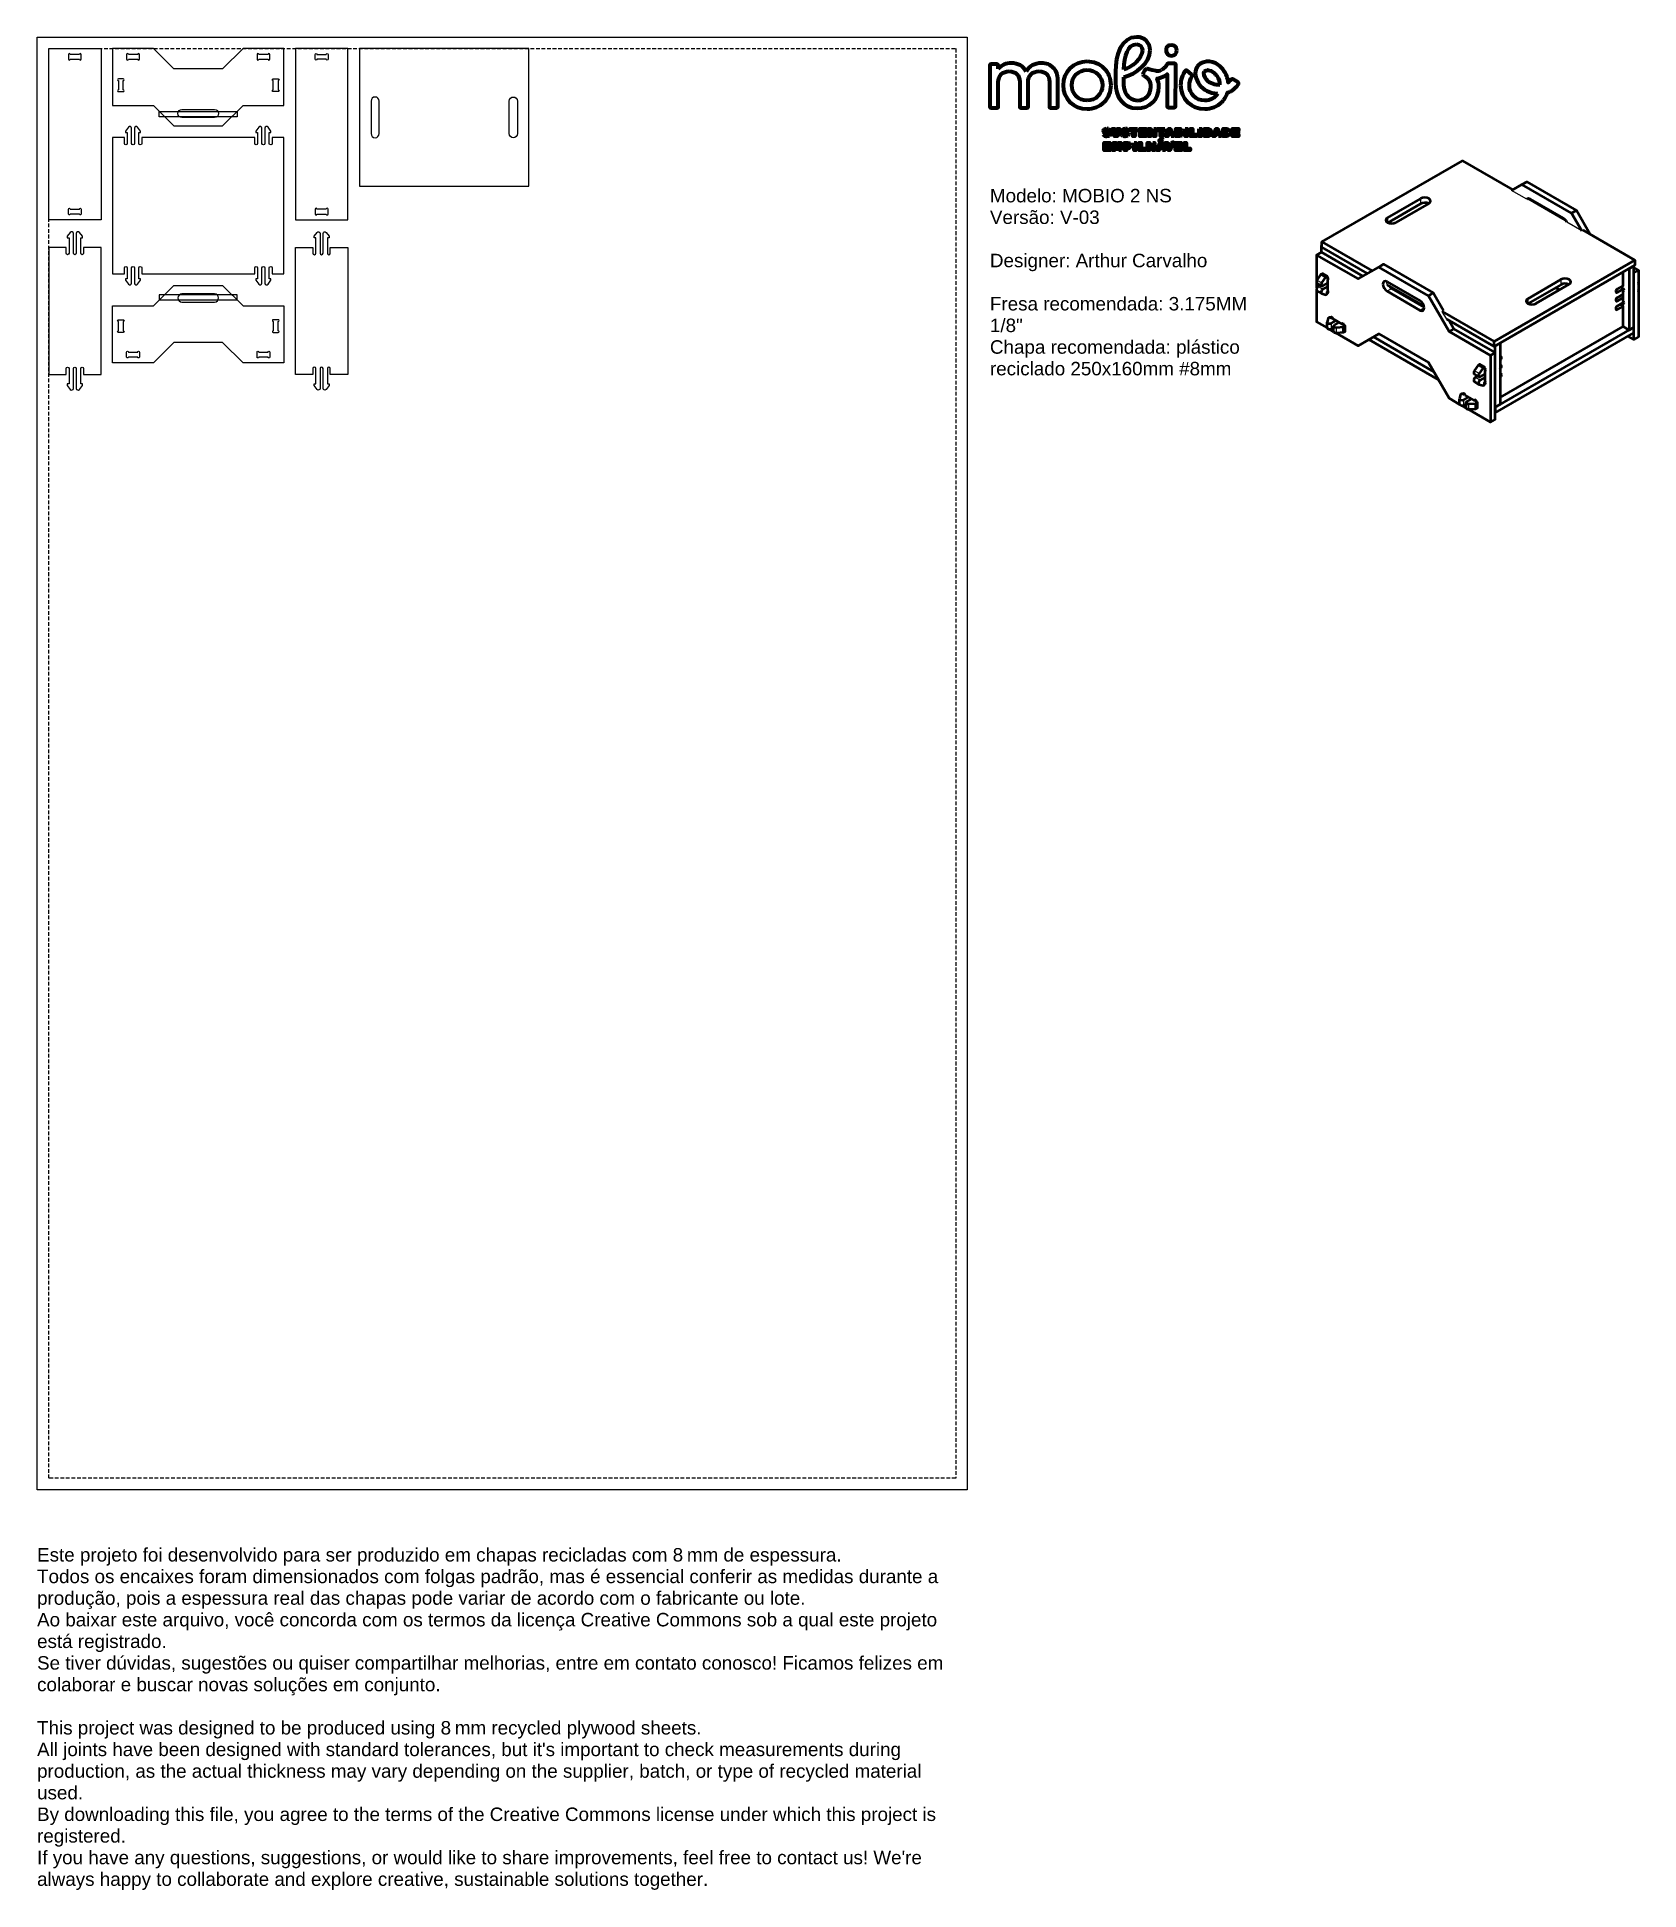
# Model space of a CAD drawing. Header units: inches. Extents: x 15 to 2770, y 903 to 4091.
import ezdxf

# ---------------------------------------------------------------- set-up
doc = ezdxf.new("R2010")
doc.units = ezdxf.units.IN
doc.header["$MEASUREMENT"] = 0
doc.linetypes.add('DASHED2', pattern=[9.525, 6.35, -3.175])
doc.layers.add('Chapa', color=250, linetype='Continuous', plot=False)
doc.layers.add('MARGEM_DE_SEGURANÇA_20.0MM', color=93, linetype='DASHED2', true_color=0x66cc66, plot=False)
doc.layers.add('TOP-CUT-INSIDE_10MM', color=240, linetype='Continuous', true_color=0xff1f31)
doc.layers.add('TOP-CUT-OUTSIDE_10MM', color=6, linetype='Continuous', true_color=0xff00ff)
doc.layers.add('TOP-POCKET-INSIDE_2MM', color=5, linetype='Continuous')
doc.styles.get("Standard").update_dxf_attribs({"font": 'arial.ttf'})

# ---------------------------------------------------------------- blocks, each defined once
blk = doc.blocks.new('Ativo 34')
at = {"lineweight": 158}
for points in [[(1.11, 10.45), (1.11, 10.92, 0.414143), (0.95, 11.07), (0.19, 11.07, 0.414143), (0.03, 10.92), (0.03, 5.62, 0.414199), (0.18, 5.47), (0.96, 5.47, 0.414234), (1.11, 5.62), (1.11, 8.78)], [(21.66, 8.72, 0.050353), (21.48, 9.25, 0.15197), (22.76, 9.8), (22.76, 5.63, 0.414196), (22.89, 5.5), (23.72, 5.5, 0.41362), (23.85, 5.63, -0.000191), (23.89, 10.91)], [(25.62, 8.37, -0.152618), (25.97, 9.51, 0.380297), (25.95, 9.69), (25.31, 10.25, 0.433501), (25.12, 10.23, 0.166927), (24.5, 8.37)], [(29.78, 6.2, 0.124287), (30.52, 7.43, 0.062677), (31.12, 7.71, 0.101098), (31.9, 8.49, 0.436845), (31.84, 8.77), (31.2, 9.13, 0.384715), (30.95, 9.08, -0.074276), (30.61, 8.73, 0.140931), (30.02, 10.28)], [(3.86, 8.8), (3.86, 5.62, 0.414314), (4, 5.47), (4.78, 5.47, 0.41417), (4.93, 5.62), (4.93, 8.78)], [(7.68, 8.8), (7.68, 6.09), (7.68, 6.09), (7.68, 5.62, 0.414313), (7.83, 5.47), (8.61, 5.47, 0.414171), (8.75, 5.62), (8.75, 7.53), (8.75, 7.53), (8.75, 9.06)], [(21.72, 8.18, 0.020427), (21.71, 8.38), (21.72, 8.38, 0.03153), (21.67, 8.7)], [(14.88, 2.24, 0.000303), (14.99, 2.21, 0.00214), (15.03, 2.2, -0.000431), (15.06, 2.2, 0.000938), (15.1, 2.19)], [(17.25, 2.24, 0.000326), (17.37, 2.21, 0.00214), (17.4, 2.2, -0.000431), (17.44, 2.2, 0.000938), (17.47, 2.19)]]:
    blk.add_lwpolyline(points, format="xyb", dxfattribs=at)
for points in [[(16.15, 10.09), (16.15, 8.72)], [(23.63, 11.17), (22.99, 11.17)], [(17.2, 8.81), (17.2, 9.4)], [(15.43, 2.63), (15.3, 2.49)], [(15.76, 2.23), (15.76, 2.77), (16, 2.77), (16, 2.22)], [(16.41, 2.22), (16.41, 2.77), (16.65, 2.77), (16.65, 2.22)], [(17.81, 2.63), (17.67, 2.49)], [(24.38, 1.84), (23.88, 1.84), (23.88, 2.77), (24.34, 2.77)], [(24.33, 2.59), (24.11, 2.59), (24.11, 2.39), (24.33, 2.39)], [(27.94, 1.84), (27.57, 1.84), (27.57, 2.77), (27.94, 2.77)], [(27.93, 2.56), (27.8, 2.56), (27.8, 2.04), (27.93, 2.04)], [(30.31, 1.84), (29.94, 1.84), (29.94, 2.77), (30.31, 2.77)], [(30.31, 2.56), (30.18, 2.56), (30.18, 2.04), (30.31, 2.04)], [(14.59, 1.99), (14.73, 2.12)], [(16.96, 1.99), (17.11, 2.12)], [(17.76, 0.27), (17.56, 0.27), (17.56, 0.03), (17.32, 0.03), (17.32, 0.97), (17.75, 0.97)], [(17.75, 0.76), (17.56, 0.76), (17.56, 0.48), (17.76, 0.48)], [(24.36, 2.21), (24.11, 2.21), (24.11, 2.02), (24.36, 2.02)]]:
    blk.add_lwpolyline(points, dxfattribs=at)
for points in [[(18.95, 2.77), (18.95, 2.56), (18.62, 2.56), (18.62, 1.84), (18.38, 1.84), (18.38, 2.56), (18.04, 2.56), (18.04, 2.77)], [(19.51, 2.03), (20.04, 2.03), (20.04, 1.84), (19.27, 1.84), (19.27, 2.77), (20.02, 2.77), (20.02, 2.57), (19.51, 2.57), (19.51, 2.41), (19.99, 2.41), (19.99, 2.22), (19.51, 2.22)], [(21.05, 2.77), (21.27, 2.77), (21.27, 1.84), (21.06, 1.84), (20.62, 2.42), (20.62, 1.84), (20.4, 1.84), (20.4, 2.77), (20.62, 2.77), (21.05, 2.18)], [(22.49, 2.77), (22.49, 2.56), (22.16, 2.56), (22.16, 1.84), (21.92, 1.84), (21.92, 2.56), (21.59, 2.56), (21.59, 2.77)], [(23.3, 1.84), (23.23, 2.03), (22.91, 2.03), (22.84, 1.84), (22.59, 1.84), (22.97, 2.77), (23.18, 2.77), (23.54, 1.84)], [(22.99, 2.23), (23.16, 2.23), (23.08, 2.47)], [(25.1, 2.77), (25.35, 2.77), (25.35, 1.84), (25.1, 1.84)], [(26.02, 2.05), (26.55, 2.05), (26.55, 1.84), (25.78, 1.84), (25.78, 2.77), (26.02, 2.77)], [(26.88, 2.77), (27.13, 2.77), (27.13, 1.84), (26.88, 1.84)], [(29.37, 1.84), (29.3, 2.03), (28.98, 2.03), (28.91, 1.84), (28.66, 1.84), (29.04, 2.77), (29.25, 2.77), (29.62, 1.84)], [(29.06, 2.23), (29.23, 2.23), (29.15, 2.47)], [(31.41, 2.03), (31.94, 2.03), (31.94, 1.84), (31.17, 1.84), (31.17, 2.77), (31.92, 2.77), (31.92, 2.57), (31.41, 2.57), (31.41, 2.41), (31.89, 2.41), (31.89, 2.22), (31.41, 2.22)], [(14.93, 0.23), (15.45, 0.23), (15.45, 0.03), (14.69, 0.03), (14.69, 0.97), (15.43, 0.97), (15.43, 0.77), (14.93, 0.77), (14.93, 0.61), (15.4, 0.61), (15.4, 0.42), (14.93, 0.42)], [(16.92, 0.03), (16.69, 0.03), (16.66, 0.75), (16.45, 0.15), (16.27, 0.15), (16.06, 0.77), (16.03, 0.03), (15.8, 0.03), (15.87, 0.97), (16.2, 0.97), (16.36, 0.47), (16.53, 0.97), (16.85, 0.97)], [(18.52, 0.97), (18.76, 0.97), (18.76, 0.03), (18.52, 0.03)], [(19.44, 0.25), (19.96, 0.25), (19.96, 0.03), (19.2, 0.03), (19.2, 0.97), (19.44, 0.97)], [(20.93, 0.97), (21.17, 0.97), (21.17, 0.03), (20.93, 0.03), (20.93, 0.42), (20.51, 0.42), (20.51, 0.03), (20.27, 0.03), (20.27, 0.97), (20.51, 0.97), (20.51, 0.63), (20.93, 0.63)], [(22.19, 0.03), (22.12, 0.23), (21.8, 0.23), (21.73, 0.03), (21.47, 0.03), (21.86, 0.97), (22.06, 0.97), (22.43, 0.03)], [(22.22, 1.38), (21.88, 1.1), (21.75, 1.26), (22.08, 1.54)], [(21.88, 0.43), (22.05, 0.43), (21.96, 0.67)], [(23.27, 0.97), (23.53, 1.04), (23.12, 0.03), (22.94, 0.03), (22.56, 0.97), (22.82, 0.97), (23.04, 0.35)], [(24.09, 0.23), (24.61, 0.23), (24.61, 0.03), (23.85, 0.03), (23.85, 0.97), (24.59, 0.97), (24.59, 0.77), (24.09, 0.77), (24.09, 0.61), (24.56, 0.61), (24.56, 0.42), (24.09, 0.42)], [(25.22, 0.25), (25.74, 0.25), (25.74, 0.03), (24.98, 0.03), (24.98, 0.97), (25.22, 0.97)]]:
    blk.add_lwpolyline(points, close=True, dxfattribs=at)
for centre, radius, start, end in [((23.2, 12.95), 0.553, 108.2136, 169.6569), ((21.5, 11.39), 1.19, 260.7743, 297.9289), ((28.04, 9.57), 0.726, 89.9896, 97.0145), ((29.55, 14.69), 6.29, 269.1959, 269.556), ((15.01, 2.14), 0.657, 69.0253, 90.0553), ((24.02, 41.8), 40.4, 257.1968, 257.3622), ((17.39, 2.14), 0.657, 69.0265, 90.0589), ((26.15, 40.73), 39.31, 257.1945, 257.3645), ((15.04, 2.53), 0.722, 249.0374, 270.1207), ((14.74, 1.2), 1.05, 66.7551, 68.3074), ((15.07, 2.01), 0.176, 44.9976, 52.5138), ((15.14, 2.1), 0.0738, 0.091, 17.1751), ((17.41, 2.53), 0.722, 249.0374, 270.1207), ((17.12, 1.2), 1.05, 66.7551, 68.3074), ((17.44, 2.01), 0.176, 44.9976, 52.5138), ((17.51, 2.1), 0.0743, 0.1445, 17.1215)]:
    blk.add_arc(centre, radius, start, end, dxfattribs=at)
for points in [[(18.87, 14.55), (16.85, 14.55), (16.15, 12.3), (16.15, 10.09)], [(20.59, 12.85), (20.59, 13.84), (19.87, 14.55), (18.87, 14.55)], [(17.2, 10.37), (17.25, 12.15), (17.76, 13.62), (18.83, 13.62)], [(19.59, 12.85), (19.59, 11.74), (18.27, 10.69), (17.2, 10.37)], [(17.2, 9.4), (18.78, 9.82), (20.59, 11.21), (20.59, 12.85)], [(18.83, 13.62), (19.29, 13.62), (19.59, 13.33), (19.59, 12.85)], [(22.66, 13.05), (22.56, 12.51), (22.87, 12.16), (23.31, 12.16)], [(24.02, 12.88), (24.02, 13.4), (23.52, 13.63), (23.03, 13.47)], [(23.31, 12.16), (23.76, 12.16), (24.02, 12.46), (24.02, 12.88)], [(2.81, 11.2), (2.1, 11.2), (1.51, 10.94), (1.11, 10.45)], [(1.11, 8.78), (1.11, 9.62), (1.66, 10.16), (2.52, 10.16)], [(2.52, 10.16), (3.33, 10.16), (3.86, 9.63), (3.86, 8.8)], [(4.68, 10.15), (4.32, 10.82), (3.65, 11.2), (2.81, 11.2)], [(6.63, 11.2), (5.78, 11.2), (5.09, 10.83), (4.68, 10.15)], [(4.93, 8.78), (4.93, 9.62), (5.48, 10.16), (6.35, 10.16)], [(6.35, 10.16), (7.16, 10.16), (7.68, 9.63), (7.68, 8.8)], [(8.17, 10.61), (7.79, 11), (7.26, 11.2), (6.63, 11.2)], [(8.75, 9.06), (8.75, 9.69), (8.55, 10.23), (8.17, 10.61)], [(12.5, 11.4), (10.74, 11.4), (9.42, 10.09), (9.42, 8.37)], [(10.54, 8.37), (10.54, 9.49), (11.38, 10.34), (12.5, 10.34)], [(14.7, 10.53), (14.13, 11.09), (13.35, 11.4), (12.5, 11.4)], [(12.5, 10.34), (13.62, 10.34), (14.46, 9.49), (14.46, 8.37)], [(15.58, 8.37), (15.58, 9.2), (15.27, 9.97), (14.7, 10.53)], [(20.14, 10.48), (19.99, 10.48), (19.65, 9.89), (19.65, 9.74)], [(19.65, 9.74), (19.65, 9.67), (19.69, 9.63), (19.74, 9.61)], [(19.74, 9.61), (20, 9.48), (20.21, 9.35), (20.38, 9.1)], [(21.31, 10.21), (20.65, 10.31), (20.24, 10.48), (20.14, 10.48)], [(22.63, 10.84), (22.47, 10.63), (22.28, 10.45), (22.06, 10.33)], [(22.99, 11.17), (22.78, 11.17), (22.73, 10.98), (22.63, 10.84)], [(23.89, 10.91), (23.89, 11.11), (23.8, 11.17), (23.63, 11.17)], [(26.63, 10.76), (26.13, 10.03), (26.46, 9.06), (26.9, 8.44)], [(27.81, 11.4), (27.15, 11.32), (26.81, 11.01), (26.63, 10.76)], [(27.81, 9.1), (27.58, 9.42), (27.41, 9.92), (27.55, 10.11)], [(27.55, 10.11), (27.59, 10.17), (27.69, 10.26), (27.95, 10.29)], [(30.02, 10.28), (29.79, 10.58), (28.96, 11.54), (27.81, 11.4)], [(28.04, 10.29), (28.57, 10.29), (29.04, 9.72), (29.13, 9.6)], [(29.13, 9.6), (29.44, 9.18), (29.5, 8.7), (29.5, 8.4)], [(9.42, 8.37), (9.42, 6.64), (10.74, 5.33), (12.5, 5.33)], [(12.5, 6.39), (11.38, 6.39), (10.54, 7.24), (10.54, 8.37)], [(14.46, 8.37), (14.46, 7.24), (13.62, 6.39), (12.5, 6.39)], [(14.7, 6.2), (15.27, 6.76), (15.58, 7.53), (15.58, 8.37)], [(16.15, 8.72), (16.15, 6.85), (17.11, 5.41), (18.91, 5.41)], [(18.97, 6.38), (17.79, 6.38), (17.2, 7.47), (17.2, 8.81)], [(18.91, 5.41), (20.53, 5.41), (21.72, 6.52), (21.72, 8.18)], [(20.63, 8.16), (20.63, 7.15), (19.95, 6.38), (18.97, 6.38)], [(20.38, 9.1), (20.56, 8.83), (20.63, 8.48), (20.63, 8.16)], [(21.67, 8.7), (21.67, 8.71), (21.67, 8.71), (21.66, 8.72)], [(24.5, 8.37), (24.5, 6.64), (25.83, 5.33), (27.59, 5.33)], [(27.59, 6.39), (26.47, 6.39), (25.62, 7.24), (25.62, 8.37)], [(26.9, 8.44), (27.39, 7.75), (28.22, 7.35), (29.24, 7.29)], [(29.24, 7.29), (28.9, 6.74), (28.3, 6.39), (27.59, 6.39)], [(29.46, 8.4), (29.03, 8.4), (28.24, 8.5), (27.81, 9.1)], [(12.5, 5.33), (13.35, 5.33), (14.13, 5.64), (14.7, 6.2)], [(27.59, 5.33), (28.43, 5.33), (29.21, 5.64), (29.78, 6.2)], [(14.62, 2.5), (14.62, 2.6), (14.66, 2.67), (14.73, 2.73)], [(14.64, 2.4), (14.63, 2.43), (14.62, 2.46), (14.62, 2.5)], [(14.69, 2.33), (14.67, 2.35), (14.65, 2.37), (14.64, 2.4)], [(14.73, 2.73), (14.81, 2.78), (14.9, 2.8), (15.01, 2.8)], [(15, 2.59), (14.9, 2.59), (14.85, 2.57), (14.85, 2.52)], [(14.85, 2.52), (14.85, 2.49), (14.87, 2.47), (14.9, 2.45)], [(14.9, 2.45), (14.94, 2.44), (14.98, 2.42), (15.04, 2.41)], [(15.3, 2.49), (15.23, 2.56), (15.13, 2.59), (15, 2.59)], [(15.04, 2.41), (15.05, 2.41), (15.06, 2.4), (15.07, 2.4)], [(15.25, 2.76), (15.32, 2.73), (15.38, 2.69), (15.43, 2.63)], [(16.99, 2.5), (16.99, 2.6), (17.03, 2.67), (17.11, 2.73)], [(17.01, 2.4), (17, 2.43), (16.99, 2.46), (16.99, 2.5)], [(17.06, 2.33), (17.05, 2.35), (17.03, 2.37), (17.01, 2.4)], [(17.11, 2.73), (17.18, 2.78), (17.27, 2.8), (17.38, 2.8)], [(17.38, 2.59), (17.28, 2.59), (17.23, 2.57), (17.23, 2.52)], [(17.23, 2.52), (17.23, 2.49), (17.24, 2.47), (17.28, 2.45)], [(17.28, 2.45), (17.31, 2.44), (17.36, 2.42), (17.42, 2.41)], [(17.67, 2.49), (17.6, 2.56), (17.5, 2.59), (17.38, 2.59)], [(17.42, 2.41), (17.43, 2.41), (17.44, 2.4), (17.44, 2.4)], [(17.62, 2.76), (17.7, 2.73), (17.76, 2.69), (17.81, 2.63)], [(24.42, 2.56), (24.4, 2.58), (24.37, 2.59), (24.33, 2.59)], [(24.33, 2.39), (24.37, 2.39), (24.4, 2.4), (24.42, 2.43)], [(24.34, 2.77), (24.45, 2.77), (24.54, 2.75), (24.6, 2.69)], [(24.45, 2.5), (24.45, 2.52), (24.44, 2.54), (24.42, 2.56)], [(24.42, 2.43), (24.44, 2.45), (24.45, 2.47), (24.45, 2.5)], [(24.69, 2.51), (24.69, 2.43), (24.66, 2.37), (24.58, 2.32)], [(24.6, 2.69), (24.66, 2.64), (24.69, 2.58), (24.69, 2.51)], [(28.14, 2.49), (28.08, 2.54), (28.02, 2.56), (27.93, 2.56)], [(27.94, 2.77), (28.09, 2.77), (28.22, 2.73), (28.31, 2.64)], [(28.22, 2.31), (28.22, 2.38), (28.19, 2.44), (28.14, 2.49)], [(28.31, 2.64), (28.41, 2.55), (28.46, 2.44), (28.46, 2.3)], [(30.31, 2.77), (30.46, 2.77), (30.59, 2.73), (30.69, 2.64)], [(30.51, 2.49), (30.46, 2.54), (30.39, 2.56), (30.31, 2.56)], [(30.59, 2.31), (30.59, 2.38), (30.56, 2.44), (30.51, 2.49)], [(30.69, 2.64), (30.79, 2.55), (30.84, 2.44), (30.84, 2.3)], [(14.78, 1.85), (14.7, 1.89), (14.63, 1.93), (14.59, 1.99)], [(14.78, 2.28), (14.74, 2.29), (14.71, 2.31), (14.69, 2.33)], [(14.73, 2.12), (14.81, 2.05), (14.92, 2.01), (15.04, 2.01)], [(14.88, 2.24), (14.85, 2.25), (14.82, 2.26), (14.78, 2.28)], [(15.04, 2.01), (15.09, 2.01), (15.13, 2.02), (15.16, 2.03)], [(15.33, 1.89), (15.25, 1.83), (15.15, 1.81), (15.04, 1.81)], [(15.13, 2.18), (15.12, 2.18), (15.11, 2.18), (15.1, 2.19)], [(15.18, 2.15), (15.17, 2.16), (15.16, 2.16), (15.15, 2.17)], [(15.16, 2.03), (15.19, 2.05), (15.21, 2.07), (15.21, 2.1)], [(15.18, 2.38), (15.21, 2.37), (15.24, 2.36), (15.28, 2.34)], [(15.21, 2.12), (15.2, 2.13), (15.2, 2.13), (15.19, 2.14)], [(15.28, 2.34), (15.32, 2.33), (15.35, 2.31), (15.37, 2.29)], [(15.44, 2.11), (15.44, 2.01), (15.41, 1.94), (15.33, 1.89)], [(15.37, 2.29), (15.39, 2.27), (15.41, 2.25), (15.42, 2.22)], [(15.42, 2.22), (15.44, 2.19), (15.44, 2.15), (15.44, 2.11)], [(15.88, 1.92), (15.8, 2), (15.76, 2.11), (15.76, 2.23)], [(16.2, 1.81), (16.07, 1.81), (15.97, 1.85), (15.88, 1.92)], [(16, 2.22), (16, 2.16), (16.02, 2.12), (16.06, 2.08)], [(16.06, 2.08), (16.1, 2.04), (16.14, 2.02), (16.2, 2.02)], [(16.2, 2.02), (16.26, 2.02), (16.31, 2.04), (16.35, 2.08)], [(16.52, 1.92), (16.44, 1.84), (16.33, 1.81), (16.2, 1.81)], [(16.35, 2.08), (16.39, 2.12), (16.41, 2.16), (16.41, 2.22)], [(16.65, 2.22), (16.65, 2.1), (16.61, 2), (16.52, 1.92)], [(17.15, 1.85), (17.07, 1.89), (17.01, 1.93), (16.96, 1.99)], [(17.15, 2.28), (17.11, 2.29), (17.08, 2.31), (17.06, 2.33)], [(17.11, 2.12), (17.19, 2.05), (17.29, 2.01), (17.42, 2.01)], [(17.25, 2.24), (17.23, 2.25), (17.19, 2.26), (17.15, 2.28)], [(17.7, 1.89), (17.63, 1.83), (17.53, 1.81), (17.41, 1.81)], [(17.42, 2.01), (17.47, 2.01), (17.51, 2.02), (17.54, 2.03)], [(17.5, 2.18), (17.49, 2.18), (17.48, 2.18), (17.47, 2.19)], [(17.55, 2.15), (17.55, 2.16), (17.54, 2.16), (17.53, 2.17)], [(17.54, 2.03), (17.57, 2.05), (17.58, 2.07), (17.58, 2.1)], [(17.55, 2.38), (17.58, 2.37), (17.61, 2.36), (17.65, 2.34)], [(17.58, 2.12), (17.58, 2.13), (17.58, 2.13), (17.57, 2.14)], [(17.65, 2.34), (17.69, 2.33), (17.72, 2.31), (17.74, 2.29)], [(17.82, 2.11), (17.82, 2.01), (17.78, 1.94), (17.7, 1.89)], [(17.74, 2.29), (17.76, 2.27), (17.78, 2.25), (17.8, 2.22)], [(17.75, 0.97), (17.87, 0.97), (17.96, 0.94), (18.04, 0.87)], [(17.86, 0.72), (17.83, 0.75), (17.79, 0.76), (17.75, 0.76)], [(17.76, 0.48), (17.8, 0.48), (17.84, 0.5), (17.86, 0.52)], [(18.04, 0.37), (17.97, 0.31), (17.88, 0.27), (17.76, 0.27)], [(17.8, 2.22), (17.81, 2.19), (17.82, 2.15), (17.82, 2.11)], [(17.9, 0.62), (17.9, 0.66), (17.89, 0.69), (17.86, 0.72)], [(17.86, 0.52), (17.89, 0.55), (17.9, 0.58), (17.9, 0.62)], [(18.04, 0.87), (18.11, 0.81), (18.15, 0.72), (18.15, 0.62)], [(18.15, 0.62), (18.15, 0.52), (18.11, 0.44), (18.04, 0.37)], [(24.46, 2.19), (24.44, 2.2), (24.4, 2.21), (24.36, 2.21)], [(24.36, 2.02), (24.4, 2.02), (24.44, 2.03), (24.46, 2.05)], [(24.65, 1.91), (24.58, 1.86), (24.5, 1.84), (24.38, 1.84)], [(24.5, 2.12), (24.5, 2.14), (24.49, 2.17), (24.46, 2.19)], [(24.46, 2.05), (24.49, 2.07), (24.5, 2.09), (24.5, 2.12)], [(24.58, 2.32), (24.64, 2.29), (24.68, 2.26), (24.7, 2.22)], [(24.74, 2.09), (24.74, 2.02), (24.71, 1.96), (24.65, 1.91)], [(24.7, 2.22), (24.73, 2.18), (24.74, 2.14), (24.74, 2.09)], [(27.93, 2.04), (28.02, 2.04), (28.08, 2.07), (28.14, 2.12)], [(28.31, 1.97), (28.22, 1.88), (28.09, 1.84), (27.94, 1.84)], [(28.14, 2.12), (28.19, 2.17), (28.22, 2.23), (28.22, 2.31)], [(28.46, 2.3), (28.46, 2.17), (28.41, 2.06), (28.31, 1.97)], [(30.31, 2.04), (30.39, 2.04), (30.46, 2.07), (30.51, 2.12)], [(30.69, 1.97), (30.59, 1.88), (30.46, 1.84), (30.31, 1.84)], [(30.51, 2.12), (30.56, 2.17), (30.59, 2.23), (30.59, 2.31)], [(30.84, 2.3), (30.84, 2.17), (30.79, 2.06), (30.69, 1.97)]]:
    blk.add_open_spline(points, degree=3, dxfattribs=at)
blk = doc.blocks.new('Block sheet')
at = {"layer": 'Chapa'}
blk.add_lwpolyline([(15.2, 1591.2), (15.2, 4091.2), (1615.2, 4091.2), (1615.2, 1591.2)], close=True, dxfattribs=at)
at = {"layer": 'MARGEM_DE_SEGURANÇA_20.0MM'}
blk.add_lwpolyline([(1595.2, 4071.2), (1595.2, 1611.2), (35.2, 1611.2), (35.2, 4071.2)], close=True, dxfattribs=at)
at = {"xscale": 13.40682207931606, "yscale": 13.40682207931606, "zscale": 13.40682207931606}
blk.add_blockref('Ativo 34', (1653.6, 3896.1), dxfattribs=at)
at = {"color": 0, "attachment_point": 1, "line_spacing_factor": 0.963855}
for s, insert, char_height, width in [('\\A1;Modelo: MOBIO 2 NS\\PVersão: V-03\\P\\PDesigner: Arthur Carvalho\\P\\PFresa recomendada: 3.175MM 1/8"\\PChapa recomendada: plástico reciclado 250x160mm #8mm', (1654.1, 3829.9), 23.157, 458.204), ("Este projeto foi desenvolvido para ser produzido em chapas recicladas com 8\u202fmm de espessura.^JTodos os encaixes foram dimensionados com folgas padrão, mas é essencial conferir as medidas durante a produção, pois a espessura real das chapas pode variar de acordo com o fabricante ou lote.^JAo baixar este arquivo, você concorda com os termos da licença Creative Commons sob a qual este projeto está registrado.^JSe tiver dúvidas, sugestões ou quiser compartilhar melhorias, entre em contato conosco! Ficamos felizes em colaborar e buscar novas soluções em conjunto.\\P\\PThis project was designed to be produced using 8\u202fmm recycled plywood sheets.^JAll joints have been designed with standard tolerances, but it's important to check measurements during production, as the actual thickness may vary depending on the supplier, batch, or type of recycled material used.^JBy downloading this file, you agree to the terms of the Creative Commons license under which this project is registered.^JIf you have any questions, suggestions, or would like to share improvements, feel free to contact us! We're always happy to collaborate and explore creative, sustainable solutions together.", (15.2, 1491.2), 23.1574, 1600)]:
    blk.add_mtext(s, dxfattribs=dict(at, insert=insert, char_height=char_height, width=width))

msp = doc.modelspace()

# ---------------------------------------------------------------- linework, layer by layer
at = {"lineweight": 50}
for points in [[(2303.7, 3684.3), (2224.9, 3729.8), (2224.9, 3738.6), (2466.9, 3878.4), (2553.4, 3828.5)], [(2551.4, 3827.3), (2569.2, 3837.6), (2577.3, 3842.3), (2662.7, 3793), (2654.5, 3788.3), (2569.2, 3837.6)], [(2338, 3780.2), (2394.9, 3813)], [(2394.9, 3804.3), (2338.5, 3771.7)], [(2409.2, 3804.8), (2352.2, 3772)], [(2644, 3776.1), (2579.7, 3813.3)], [(2583.4, 3812.3), (2640.3, 3779.5)], [(2654.5, 3788.3), (2672.3, 3757.6)], [(2686.6, 3751.5), (2662.7, 3793)], [(2224.9, 3732.9), (2224.1, 3732.5), (2224.9, 3732.1)], [(2224.1, 3720.8), (2224.1, 3732.5)], [(2224.9, 3738.6), (2311.3, 3688.7)], [(2763.3, 3707.2), (2674.3, 3758.7)], [(2295.5, 3679.6), (2224.1, 3720.8), (2216, 3716.1), (2287.3, 3674.9), (2322.9, 3695.4), (2331.1, 3700.1), (2416.4, 3650.8)], [(2216, 3716.1), (2216, 3671.8)], [(2216, 3667.7), (2216, 3658.9)], [(2216.3, 3667.4), (2224.4, 3662.7)], [(2223.5, 3682.9), (2216.6, 3672.9)], [(2224.8, 3668.2), (2231.6, 3678.1), (2223.5, 3682.9), (2226.2, 3684.4), (2234.3, 3679.7), (2234.3, 3676.2), (2235.2, 3676.7)], [(2226.6, 3662.9), (2234.6, 3667.6)], [(2234.3, 3679.7), (2231.6, 3678.1)], [(2234.3, 3677.3), (2234.6, 3677.2)], [(2236.1, 3674.5), (2234.6, 3673.7), (2234.6, 3654.9)], [(2434.1, 3620.1), (2416.4, 3650.8), (2408.2, 3646.1), (2322.9, 3695.4)], [(2337.1, 3670.2), (2394, 3637.3)], [(2579.1, 3641), (2636, 3673.9)], [(2733, 3657.4), (2743.1, 3663.3), (2743.1, 3686.8)], [(2753.3, 3692.6), (2753.3, 3692.6)], [(2761.4, 3697.3), (2761.4, 3697.3)], [(2769.5, 3690.2), (2769.5, 3575.3), (2761.4, 3570.6), (2761.4, 3685.6), (2769.5, 3690.2), (2761.4, 3694.9)], [(2216, 3654.8), (2216, 3601.1), (2234.2, 3590.6)], [(2216.3, 3654.5), (2224.4, 3649.9)], [(2222.3, 3664), (2218.5, 3661.8)], [(2224.8, 3649.7), (2231.6, 3647.7), (2234.3, 3649.2), (2234.3, 3652.7), (2235.7, 3653.6)], [(2234.6, 3661.7), (2226.6, 3657.1)], [(2234.6, 3651.4), (2234.3, 3651.6)], [(2400.6, 3628.4), (2337.1, 3665.1)], [(2394, 3620.8), (2337.1, 3653.7)], [(2401.1, 3626.2), (2345.3, 3658.4)], [(2523.3, 3548.1), (2452, 3589.3), (2443.8, 3584.5), (2408.2, 3646.1)], [(2636, 3665.1), (2579.6, 3632.5)], [(2650.2, 3665.7), (2593.3, 3632.8)], [(2633.6, 3656.1), (2627.1, 3659.9)], [(2744, 3657.9), (2733, 3651.6)], [(2733, 3642.7), (2743.4, 3648.8)], [(2743.4, 3642.9), (2733, 3636.9)], [(2733, 3628.1), (2744.6, 3634.8)], [(2743.4, 3658.4), (2739, 3660.9)], [(2743.4, 3636.2), (2743.4, 3654.9), (2744.9, 3655.8)], [(2243, 3608.3), (2241.5, 3607.5), (2238.5, 3609.2), (2235.8, 3607.7), (2234.1, 3600.8)], [(2240.5, 3608.1), (2240.5, 3608.4)], [(2241.5, 3598.6), (2249.4, 3603.3)], [(2261.4, 3598.1), (2259.8, 3597.2), (2243.5, 3606.6)], [(2432.2, 3619), (2521.3, 3567.5)], [(2521.3, 3558.7), (2439.8, 3605.8)], [(2443.7, 3603.5), (2452, 3589.3)], [(2531.4, 3470.7), (2743.1, 3592.9), (2743.1, 3628.1)], [(2738, 3631), (2743.1, 3628.1), (2733, 3622.2)], [(2742.1, 3633.4), (2743.4, 3632.6)], [(2234.1, 3591), (2234.1, 3600.4)], [(2237.8, 3588.5), (2245.3, 3584.2)], [(2245.2, 3591.5), (2241.5, 3589.3)], [(2245.2, 3584.6), (2245.2, 3594)], [(2254.5, 3600.3), (2246.5, 3595.7)], [(2248.9, 3582.1), (2287.3, 3559.9), (2322.9, 3580.5), (2408.2, 3531.2), (2443.8, 3469.6), (2461.9, 3459.1)], [(2250.2, 3582.1), (2262.2, 3583.1), (2262.2, 3592.4), (2264.9, 3594)], [(2250.2, 3591.5), (2262.2, 3592.4)], [(2262.2, 3583.1), (2264.9, 3584.6), (2264.9, 3594), (2261.8, 3595.8), (2262.8, 3596.3)], [(2262.9, 3595.5), (2262.9, 3595.2)], [(2515.2, 3543.4), (2515.2, 3428.4), (2523.3, 3433.1), (2523.3, 3548.1), (2515.2, 3543.4), (2443.8, 3584.5)], [(2753.3, 3587), (2743.1, 3592.9)], [(2761.4, 3570.6), (2751.3, 3576.4)], [(2425.5, 3501.3), (2305.6, 3570.5)], [(2523.3, 3559.8), (2523.3, 3559.8)], [(2531.3, 3564.5), (2531.4, 3564.5)], [(2487, 3511.2), (2495.2, 3506.4)], [(2487.3, 3516.7), (2494.2, 3526.6), (2502.3, 3521.9), (2495.5, 3512)], [(2493, 3507.7), (2489.1, 3505.5)], [(2505.9, 3520.4), (2505, 3519.9), (2505, 3523.5), (2496.9, 3528.2), (2494.2, 3526.6)], [(2497.3, 3506.7), (2505.2, 3511.2)], [(2505, 3523.5), (2502.3, 3521.9)], [(2505, 3521.1), (2505.2, 3520.9)], [(2506.8, 3518.3), (2505.2, 3517.4), (2505.2, 3498.7)], [(2470.8, 3476.8), (2469.3, 3476), (2466.3, 3477.7), (2463.6, 3476.2), (2461.9, 3469.2)], [(2468.3, 3476.6), (2468.3, 3476.9)], [(2487, 3498.2), (2495.2, 3493.5)], [(2495.5, 3493.4), (2502.3, 3491.4), (2505, 3492.9), (2505, 3496.5), (2506.4, 3497.3)], [(2505.2, 3505.4), (2497.3, 3500.8)], [(2505.2, 3495.1), (2505, 3495.3)], [(2461.9, 3459.5), (2461.9, 3468.9)], [(2465.5, 3457), (2473.1, 3452.7)], [(2469.2, 3467.1), (2477.2, 3471.7)], [(2473.1, 3460), (2469.2, 3457.8)], [(2489.1, 3466.6), (2487.6, 3465.7), (2471.4, 3475.1)], [(2473.1, 3453), (2473.1, 3462.5)], [(2482.3, 3468.8), (2474.3, 3464.2)], [(2476.7, 3450.6), (2515.2, 3428.4)], [(2477.9, 3450.6), (2490, 3451.6), (2490, 3460.9), (2492.7, 3462.5)], [(2477.9, 3460), (2490, 3460.9)], [(2490, 3451.6), (2492.7, 3453.1), (2492.7, 3462.5), (2489.6, 3464.2), (2490.5, 3464.8)], [(2490.7, 3464), (2490.7, 3463.7)]]:
    msp.add_lwpolyline(points, dxfattribs=at)
at = {"lineweight": 25}
for points in [[(2579.3, 3813.2), (2577.6, 3812.2), (2551.4, 3827.3)], [(2394.9, 3813), (2394.9, 3804.3)], [(2338, 3780.2), (2338, 3772)], [(2674.3, 3758.7), (2672.3, 3757.6), (2646.1, 3772.7)], [(2216.6, 3672.9), (2224.8, 3668.2)], [(2636, 3673.9), (2636, 3665.1)], [(2218.5, 3661.8), (2226.6, 3657.1)], [(2236.1, 3652.3), (2234.6, 3651.4)], [(2345.3, 3658.4), (2337.1, 3653.7)], [(2579.1, 3641), (2579.1, 3632.8)], [(2733, 3651.6), (2730.4, 3653)], [(2733, 3636.9), (2730.4, 3638.4)], [(2242, 3609.2), (2240.5, 3608.4)], [(2401.1, 3625), (2394, 3620.8)], [(2439.8, 3605.8), (2432.2, 3619), (2434.1, 3620.1)], [(2733, 3622.2), (2730.4, 3623.7)], [(2743.4, 3632.6), (2744.9, 3633.5)], [(2241.5, 3589.3), (2241.5, 3598.6)], [(2250.2, 3582.1), (2250.2, 3591.5)], [(2495.5, 3512), (2487.3, 3516.7)], [(2469.9, 3477.7), (2468.3, 3476.9)], [(2497.3, 3500.8), (2489.1, 3505.5)], [(2506.8, 3496), (2505.2, 3495.1)], [(2469.2, 3457.8), (2469.2, 3467.1)], [(2477.9, 3450.6), (2477.9, 3460)]]:
    msp.add_lwpolyline(points, dxfattribs=at)
at = {"lineweight": 50}
for points in [[(2521.3, 3567.5), (2763.3, 3707.2), (2763.3, 3698.5), (2521.3, 3558.7)], [(2761.4, 3697.3), (2753.3, 3692.6), (2753.3, 3587), (2761.4, 3591.7)], [(2313.8, 3575.2), (2417.4, 3515.3)], [(2523.3, 3454.2), (2523.3, 3444.8), (2761.4, 3582.3), (2761.4, 3591.7)], [(2523.3, 3454.2), (2523.3, 3559.8), (2531.4, 3564.5), (2531.4, 3458.9)]]:
    msp.add_lwpolyline(points, close=True, dxfattribs=at)
msp.add_arc((2597.1, 3813.2), 12.6, 186.7491, 192.9058, dxfattribs=at)
for points in [[(2409.2, 3813.1), (2405.3, 3815.4), (2398.9, 3815.4), (2394.9, 3813.1)], [(2408.7, 3804.6), (2404.7, 3806.6), (2398.7, 3806.4), (2394.9, 3804.3)], [(2409.2, 3804.9), (2413.1, 3807.2), (2413.1, 3810.8), (2409.2, 3813.1)], [(2583.4, 3812.3), (2581.1, 3813.7), (2579, 3813.6), (2577.6, 3812.2)], [(2338.1, 3780.3), (2334.1, 3778), (2334.1, 3774.3), (2338.1, 3772)], [(2338.1, 3772), (2342, 3769.8), (2348.4, 3769.8), (2352.3, 3772)], [(2646.1, 3772.7), (2644.8, 3775.6), (2642.6, 3778.2), (2640.3, 3779.5)], [(2215.5, 3669.7), (2215.4, 3668.6), (2215.7, 3667.8), (2216.4, 3667.5)], [(2216.7, 3672.9), (2216, 3671.9), (2215.5, 3670.7), (2215.5, 3669.7)], [(2224.8, 3668.2), (2223.8, 3666.7), (2223.4, 3664.9), (2223.8, 3663.7)], [(2236.1, 3674.6), (2236.1, 3675.6), (2235.5, 3676.8), (2234.6, 3677.3)], [(2234.6, 3673.7), (2235.5, 3673.2), (2236.1, 3673.6), (2236.1, 3674.6)], [(2337.2, 3670.2), (2333.2, 3672.5), (2330.1, 3670.6), (2330.1, 3666.1)], [(2650.3, 3673.9), (2646.3, 3676.1), (2640, 3676.1), (2636, 3673.9)], [(2649.8, 3665.4), (2645.8, 3667.4), (2639.8, 3667.3), (2636, 3665.1)], [(2650.3, 3665.7), (2654.2, 3667.9), (2654.2, 3671.6), (2650.3, 3673.9)], [(2769.6, 3665.4), (2770.3, 3667), (2770.3, 3668.7), (2769.6, 3669.5)], [(2215.7, 3658), (2215.2, 3656.4), (2215.5, 3655.1), (2216.4, 3654.6)], [(2218.5, 3661.8), (2217.3, 3661.1), (2216.2, 3659.6), (2215.7, 3658)], [(2223.8, 3653), (2223.4, 3651.4), (2223.8, 3650.1), (2224.8, 3649.7)], [(2223.8, 3663.7), (2224.2, 3662.5), (2225.3, 3662.2), (2226.6, 3663)], [(2226.7, 3657.1), (2225.4, 3656.3), (2224.2, 3654.7), (2223.8, 3653)], [(2236.1, 3652.3), (2236.1, 3653.3), (2235.5, 3654.4), (2234.6, 3654.9)], [(2234.6, 3651.4), (2235.5, 3650.9), (2236.1, 3651.3), (2236.1, 3652.3)], [(2330.1, 3666.1), (2330.1, 3661.6), (2333.2, 3656), (2337.2, 3653.8)], [(2340.7, 3663), (2342, 3661), (2343.6, 3659.4), (2345.3, 3658.5)], [(2401.2, 3625), (2401.2, 3629.5), (2398, 3635), (2394, 3637.3)], [(2579.1, 3641), (2575.2, 3638.8), (2575.2, 3635.1), (2579.1, 3632.8)], [(2733, 3657.5), (2731.6, 3656.7), (2730.4, 3654.7), (2730.4, 3653)], [(2730.4, 3653), (2730.4, 3651.4), (2731.6, 3650.7), (2733, 3651.6)], [(2733, 3642.8), (2731.6, 3642), (2730.4, 3640), (2730.4, 3638.4)], [(2730.4, 3638.4), (2730.4, 3636.7), (2731.6, 3636.1), (2733, 3636.9)], [(2744.9, 3655.8), (2744.9, 3656.8), (2744.2, 3658), (2743.4, 3658.5)], [(2743.4, 3654.9), (2744.2, 3654.4), (2744.9, 3654.8), (2744.9, 3655.8)], [(2744.9, 3633.6), (2744.9, 3634.5), (2744.2, 3635.7), (2743.4, 3636.2)], [(2769.6, 3652.5), (2770.3, 3654.1), (2770.3, 3655.8), (2769.6, 3656.6)], [(2242, 3609.3), (2241.2, 3609.8), (2240.5, 3609.4), (2240.5, 3608.4)], [(2243.6, 3606.7), (2243.6, 3607.6), (2242.9, 3608.8), (2242, 3609.3)], [(2394, 3620.9), (2398, 3618.6), (2401.2, 3620.4), (2401.2, 3625)], [(2579.1, 3632.8), (2583, 3630.6), (2589.4, 3630.6), (2593.4, 3632.8)], [(2733, 3628.1), (2731.6, 3627.3), (2730.4, 3625.4), (2730.4, 3623.7)], [(2730.4, 3623.7), (2730.4, 3622.1), (2731.6, 3621.4), (2733, 3622.2)], [(2743.4, 3632.7), (2744.2, 3632.2), (2744.9, 3632.6), (2744.9, 3633.6)], [(2234.2, 3600.8), (2234, 3599.7), (2234.9, 3598.7), (2236.5, 3598.2)], [(2234.2, 3591.1), (2234.2, 3590.1), (2235.2, 3589.2), (2236.8, 3588.8)], [(2236.5, 3598.2), (2238.2, 3597.8), (2240.2, 3597.9), (2241.5, 3598.7)], [(2236.8, 3588.8), (2238.4, 3588.4), (2240.3, 3588.6), (2241.5, 3589.3)], [(2246.6, 3595.7), (2245.2, 3595), (2244.9, 3593.8), (2245.7, 3592.9)], [(2245.3, 3584.6), (2245.3, 3583.9), (2245.8, 3583.2), (2246.8, 3582.8)], [(2245.7, 3592.9), (2246.6, 3591.9), (2248.3, 3591.4), (2250.2, 3591.5)], [(2246.8, 3582.8), (2247.7, 3582.3), (2248.9, 3582.1), (2250.2, 3582.2)], [(2261.4, 3598.1), (2260.5, 3598.6), (2259.9, 3598.2), (2259.9, 3597.2)], [(2262.9, 3595.5), (2262.9, 3596.5), (2262.2, 3597.6), (2261.4, 3598.1)], [(2534, 3539.6), (2534, 3541.3), (2532.8, 3541.9), (2531.4, 3541.1)], [(2531.4, 3535.2), (2532.9, 3536), (2534, 3538), (2534, 3539.6)], [(2487.3, 3516.6), (2486.6, 3515.6), (2486.2, 3514.5), (2486.1, 3513.4)], [(2486.1, 3513.4), (2486.1, 3512.4), (2486.4, 3511.6), (2487, 3511.2)], [(2495.5, 3512), (2494.5, 3510.5), (2494, 3508.6), (2494.4, 3507.5)], [(2494.4, 3507.5), (2494.9, 3506.3), (2496, 3506), (2497.3, 3506.7)], [(2506.8, 3518.4), (2506.8, 3519.3), (2506.1, 3520.5), (2505.3, 3521)], [(2505.3, 3517.5), (2506.1, 3517), (2506.8, 3517.4), (2506.8, 3518.4)], [(2534, 3525), (2534, 3526.6), (2532.8, 3527.3), (2531.4, 3526.5)], [(2531.4, 3520.5), (2532.9, 3521.4), (2534, 3523.3), (2534, 3525)], [(2534, 3510.3), (2534, 3511.9), (2532.8, 3512.6), (2531.4, 3511.8)], [(2531.4, 3505.9), (2532.9, 3506.7), (2534, 3508.7), (2534, 3510.3)], [(2469.9, 3477.8), (2469, 3478.2), (2468.4, 3477.9), (2468.4, 3476.9)], [(2471.4, 3475.1), (2471.4, 3476.1), (2470.7, 3477.3), (2469.9, 3477.8)], [(2486.4, 3501.7), (2485.9, 3500.2), (2486.2, 3498.8), (2487, 3498.3)], [(2489.2, 3505.5), (2487.9, 3504.8), (2486.8, 3503.3), (2486.4, 3501.7)], [(2494.4, 3496.8), (2494, 3495.1), (2494.4, 3493.8), (2495.5, 3493.5)], [(2497.3, 3500.8), (2496, 3500.1), (2494.9, 3498.5), (2494.4, 3496.8)], [(2506.8, 3496), (2506.8, 3497), (2506.1, 3498.2), (2505.3, 3498.7)], [(2505.3, 3495.2), (2506.1, 3494.7), (2506.8, 3495.1), (2506.8, 3496)], [(2462, 3469.3), (2461.7, 3468.2), (2462.7, 3467.2), (2464.3, 3466.7)], [(2461.9, 3459.5), (2461.9, 3458.5), (2463, 3457.6), (2464.6, 3457.2)], [(2464.3, 3466.7), (2466, 3466.3), (2468, 3466.4), (2469.3, 3467.2)], [(2464.6, 3457.2), (2466.2, 3456.9), (2468, 3457.1), (2469.3, 3457.8)], [(2474.4, 3464.2), (2473.1, 3463.5), (2472.8, 3462.3), (2473.6, 3461.4)], [(2473.1, 3453.1), (2473.1, 3452.4), (2473.7, 3451.7), (2474.6, 3451.2)], [(2473.6, 3461.4), (2474.4, 3460.4), (2476.2, 3459.9), (2478, 3460.1)], [(2474.6, 3451.2), (2475.5, 3450.7), (2476.8, 3450.5), (2478, 3450.6)], [(2489.2, 3466.6), (2488.3, 3467.1), (2487.6, 3466.7), (2487.6, 3465.7)], [(2490.7, 3464), (2490.7, 3465), (2490, 3466.1), (2489.2, 3466.6)]]:
    msp.add_open_spline(points, degree=3, dxfattribs=at)
at = {"lineweight": 25}
msp.add_open_spline([(2336.3, 3670.6), (2336.1, 3669), (2336.4, 3667), (2337.2, 3665.1)], degree=3, dxfattribs=at)
at = {"layer": 'TOP-CUT-INSIDE_10MM'}
for points in [[(69.2, 4061.4), (69.2, 4052.9, 1), (72.2, 4052.9), (88.2, 4052.9, 1), (91.2, 4052.9), (91.2, 4061.4, 1), (88.2, 4061.4), (72.2, 4061.4, 1)], [(169.3, 4061.4), (169.3, 4052.9, 1), (172.3, 4052.9), (188.3, 4052.9, 1), (191.3, 4052.9), (191.3, 4061.4, 1), (188.3, 4061.4), (172.3, 4061.4, 1)], [(393.5, 4061.4), (393.5, 4052.9, 1), (396.5, 4052.9), (412.5, 4052.9, 1), (415.5, 4052.9), (415.5, 4061.4, 1), (412.5, 4061.4), (396.5, 4061.4, 1)], [(515.6, 4061.4), (515.6, 4052.9, -1), (512.6, 4052.9), (496.6, 4052.9, -1), (493.6, 4052.9), (493.6, 4061.4, -1), (496.6, 4061.4), (512.6, 4061.4, -1)], [(155, 3997.2), (163.5, 3997.2, 1), (163.5, 4000.2), (163.5, 4016.2, 1), (163.5, 4019.2), (155, 4019.2, 1), (155, 4016.2), (155, 4000.2, 1)], [(429.9, 3997.2), (421.4, 3997.2, -1), (421.4, 4000.2), (421.4, 4016.2, -1), (421.4, 4019.2), (429.9, 4019.2, -1), (429.9, 4016.2), (429.9, 4000.2, -1)], [(69.2, 3786.5), (69.2, 3795, -1), (72.2, 3795), (88.2, 3795, -1), (91.2, 3795), (91.2, 3786.5, -1), (88.2, 3786.5), (72.2, 3786.5, -1)], [(515.6, 3786.5), (515.6, 3795, 1), (512.6, 3795), (496.6, 3795, 1), (493.6, 3795), (493.6, 3786.5, 1), (496.6, 3786.5), (512.6, 3786.5, 1)], [(155, 3604.8), (163.5, 3604.8, -1), (163.5, 3601.8), (163.5, 3585.8, -1), (163.5, 3582.8), (155, 3582.8, -1), (155, 3585.8), (155, 3601.8, -1)], [(429.9, 3604.8), (421.4, 3604.8, 1), (421.4, 3601.8), (421.4, 3585.8, 1), (421.4, 3582.8), (429.9, 3582.8, 1), (429.9, 3585.8), (429.9, 3601.8, 1)], [(169.3, 3540.5), (169.3, 3549, -1), (172.3, 3549), (188.3, 3549, -1), (191.3, 3549), (191.3, 3540.5, -1), (188.3, 3540.5), (172.3, 3540.5, -1)], [(393.5, 3540.5), (393.5, 3549, -1), (396.5, 3549), (412.5, 3549, -1), (415.5, 3549), (415.5, 3540.5, -1), (412.5, 3540.5), (396.5, 3540.5, -1)]]:
    msp.add_lwpolyline(points, format="xyb", close=True, dxfattribs=at)
at = {"layer": 'TOP-CUT-INSIDE_10MM', "linetype": 'Continuous', "lineweight": -3}
for points in [[(589.6, 3981), (589.6, 3925, 1), (603.6, 3925), (603.6, 3981, 1)], [(841.3, 3981), (841.3, 3925, -1), (827.3, 3925), (827.3, 3981, -1)], [(264.4, 3952.7, -1), (264.4, 3966.7), (320.4, 3966.7, -1), (320.4, 3952.7)], [(264.4, 3649.2, 1), (264.4, 3635.2), (320.4, 3635.2, 1), (320.4, 3649.2)]]:
    msp.add_lwpolyline(points, format="xyb", close=True, dxfattribs=at)
at = {"layer": 'TOP-CUT-OUTSIDE_10MM'}
for points in [[(125.2, 4071.2), (125.2, 3776.8), (35.2, 3776.8), (35.2, 4071.2)], [(459.6, 4071.2), (459.6, 3776.8), (549.6, 3776.8), (549.6, 4071.2)], [(569.6, 4071.2), (569.6, 3834.8), (861.3, 3834.8), (861.3, 4071.2)]]:
    msp.add_lwpolyline(points, close=True, dxfattribs=at)
at = {"layer": 'TOP-CUT-OUTSIDE_10MM', "linetype": 'Continuous', "lineweight": -3}
for points in [[(215.4, 4071.2), (199.3, 4071.2), (145.2, 4071.2), (145.2, 3973.2), (215.4, 3973.2), (250.4, 3938.2), (334.4, 3938.2), (369.4, 3973.2), (439.6, 3973.2), (439.6, 4071.2), (413.5, 4071.2), (369.4, 4071.2), (334.4, 4036.2), (250.4, 4036.2)], [(215.4, 3530.8), (199.3, 3530.8), (145.2, 3530.8), (145.2, 3628.8), (215.4, 3628.8), (250.4, 3663.8), (334.4, 3663.8), (369.4, 3628.8), (439.6, 3628.8), (439.6, 3530.8), (413.5, 3530.8), (369.4, 3530.8), (334.4, 3565.8), (250.4, 3565.8)]]:
    msp.add_lwpolyline(points, close=True, dxfattribs=at)
at = {"layer": 'TOP-CUT-OUTSIDE_10MM'}
for points in [[(195.3, 3683.8), (389.5, 3683.8), (389.5, 3693.8, -1), (394.5, 3693.8), (394.5, 3683.8), (394.5, 3675.3), (391.5, 3675.3), (391.5, 3672.6), (396.6, 3665.9, 0.719036), (402, 3667.7), (402, 3693.8, -1), (407, 3693.8), (407, 3667.7, 0.719036), (412.4, 3665.9), (417.5, 3672.6), (417.5, 3675.3), (414.5, 3675.3), (414.5, 3683.8), (414.5, 3693.8, -1), (419.5, 3693.8), (419.5, 3683.8), (439.6, 3683.8), (439.6, 3918.2), (419.5, 3918.2), (419.5, 3908.2, -1), (414.5, 3908.2), (414.5, 3918.2), (414.5, 3926.7), (417.5, 3926.7), (417.5, 3929.3), (412.4, 3936.1, 0.719036), (407, 3934.2), (407, 3908.2, -1), (402, 3908.2), (402, 3934.2, 0.719036), (396.6, 3936.1), (391.5, 3929.3), (391.5, 3926.7), (394.5, 3926.7), (394.5, 3918.2), (394.5, 3908.2, -1), (389.5, 3908.2), (389.5, 3918.2), (195.3, 3918.2), (195.3, 3908.2, -1), (190.3, 3908.2), (190.3, 3918.2), (190.3, 3926.7), (193.3, 3926.7), (193.3, 3929.3), (188.2, 3936.1, 0.719036), (182.8, 3934.2), (182.8, 3908.2, -1), (177.8, 3908.2), (177.8, 3934.2, 0.719036), (172.4, 3936.1), (167.3, 3929.3), (167.3, 3926.7), (170.3, 3926.7), (170.3, 3918.2), (170.3, 3908.2, -1), (165.3, 3908.2), (165.3, 3918.2), (145.2, 3918.2), (145.2, 3683.8), (165.3, 3683.8), (165.3, 3693.8, -1), (170.3, 3693.8), (170.3, 3683.8), (170.3, 3675.3), (167.3, 3675.3), (167.3, 3672.6), (172.4, 3665.9, 0.719036), (177.8, 3667.7), (177.8, 3693.8, -1), (182.8, 3693.8), (182.8, 3667.7, 0.719036), (188.2, 3665.9), (193.3, 3672.6), (193.3, 3675.3), (190.3, 3675.3), (190.3, 3683.8), (190.3, 3693.8, -1), (195.3, 3693.8)], [(90.2, 3520.8, -1), (95.2, 3520.8), (95.2, 3510.8), (125.2, 3510.8), (125.2, 3729.2), (95.2, 3729.2), (95.2, 3719.2, -1), (90.2, 3719.2), (90.2, 3729.2), (90.2, 3745.7), (93.2, 3745.7), (93.2, 3748.3), (88.1, 3755.1, 0.719036), (82.7, 3753.2), (82.7, 3719.2, -1), (77.7, 3719.2), (77.7, 3753.2, 0.719036), (72.3, 3755.1), (67.2, 3748.3), (67.2, 3745.7), (70.2, 3745.7), (70.2, 3729.2), (70.2, 3719.2, -1), (65.2, 3719.2), (65.2, 3729.2), (35.2, 3729.2), (35.2, 3510.8), (65.2, 3510.8), (65.2, 3520.8, -1), (70.2, 3520.8), (70.2, 3510.8), (70.2, 3494.3), (67.2, 3494.3), (67.2, 3491.6), (72.3, 3484.9, 0.719036), (77.7, 3486.7), (77.7, 3520.8, -1), (82.7, 3520.8), (82.7, 3486.7, 0.719036), (88.1, 3484.9), (93.2, 3491.6), (93.2, 3494.3), (90.2, 3494.3), (90.2, 3510.8)], [(494.6, 3520.8, 1), (489.6, 3520.8), (489.6, 3510.8), (459.6, 3510.8), (459.6, 3729.2), (489.6, 3729.2), (489.6, 3719.2, 1), (494.6, 3719.2), (494.6, 3729.2), (494.6, 3745.7), (491.6, 3745.7), (491.6, 3748.3), (496.7, 3755.1, -0.719036), (502.1, 3753.2), (502.1, 3719.2, 1), (507.1, 3719.2), (507.1, 3753.2, -0.719036), (512.5, 3755.1), (517.6, 3748.3), (517.6, 3745.7), (514.6, 3745.7), (514.6, 3729.2), (514.6, 3719.2, 1), (519.6, 3719.2), (519.6, 3729.2), (549.6, 3729.2), (549.6, 3510.8), (519.6, 3510.8), (519.6, 3520.8, 1), (514.6, 3520.8), (514.6, 3510.8), (514.6, 3494.3), (517.6, 3494.3), (517.6, 3491.6), (512.5, 3484.9, -0.719036), (507.1, 3486.7), (507.1, 3520.8, 1), (502.1, 3520.8), (502.1, 3486.7, -0.719036), (496.7, 3484.9), (491.6, 3491.6), (491.6, 3494.3), (494.6, 3494.3), (494.6, 3510.8)]]:
    msp.add_lwpolyline(points, format="xyb", close=True, dxfattribs=at)
at = {"layer": 'TOP-POCKET-INSIDE_2MM'}
for p, q in [((225.4, 3963.2), (359.4, 3963.2)), ((225.4, 3954.1), (225.4, 3963.2)), ((359.4, 3954.1), (225.4, 3954.1)), ((359.4, 3963.2), (359.4, 3954.1)), ((359.4, 3647.8), (225.4, 3647.8)), ((225.4, 3647.8), (225.4, 3638.8)), ((225.4, 3638.8), (359.4, 3638.8)), ((359.4, 3638.8), (359.4, 3647.8))]:
    msp.add_line(p, q, dxfattribs=at)

# ---------------------------------------------------------------- block references
at = {"layer": 'Defpoints'}
msp.add_blockref('Block sheet', (0, 0), dxfattribs=at)

doc.saveas('drawing.dxf')
